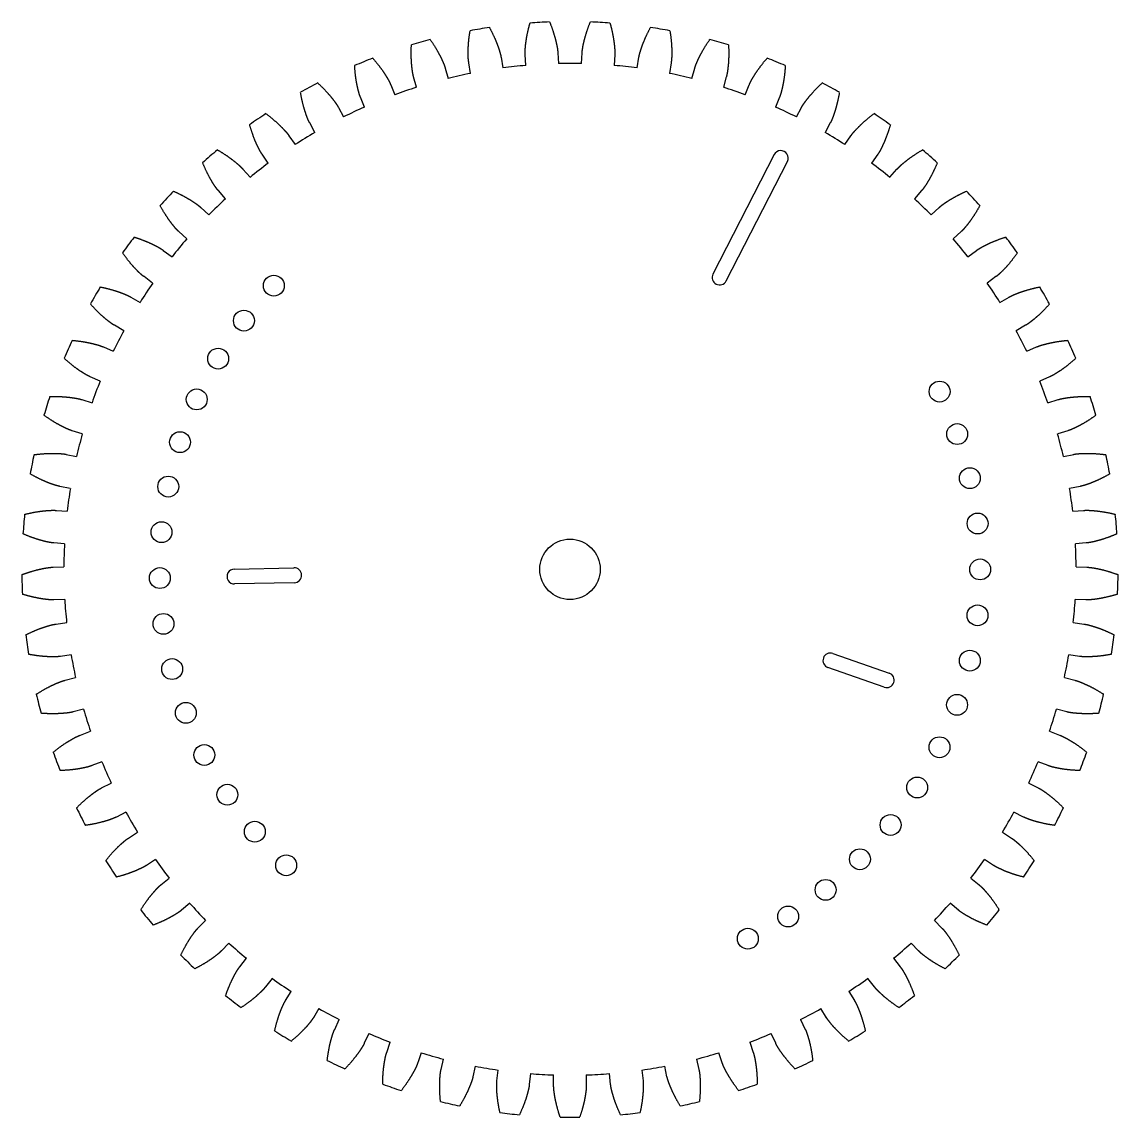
# Model space of a CAD drawing. Header units: millimetres. Extents: x 3 to 150, y 4 to 151.
import ezdxf

# ---------------------------------------------------------------- set-up
doc = ezdxf.new("R2010")
doc.units = ezdxf.units.MM
doc.layers.add('Default', color=7, linetype='Continuous')
doc.layers.add('RADD_B', color=7, linetype='Continuous')

# ---------------------------------------------------------------- blocks, each defined once
blk = doc.blocks.new('SE')
at = {"layer": 'RADD_B', "color": 7, "linetype": 'Continuous'}
for p, q in [((96.61, 222.03), (96.37, 223.46)), ((100.69, 224.18), (100.92, 222.75)), ((104.01, 223.09), (103.93, 224.54)), ((108.3, 224.78), (108.38, 223.34)), ((111.48, 223.34), (111.56, 224.78)), ((115.93, 224.54), (115.85, 223.09)), ((118.94, 222.75), (119.17, 224.18)), ((123.49, 223.46), (123.26, 222.03)), ((93.19, 222.74), (93.58, 221.35)), ((126.28, 221.35), (126.67, 222.74)), ((85.89, 220.49), (86.43, 219.16)), ((89.37, 220.16), (88.97, 221.55)), ((130.89, 221.55), (130.5, 220.16)), ((133.43, 219.16), (133.97, 220.49)), ((82.37, 217.51), (81.83, 218.84)), ((138.03, 218.84), (137.49, 217.51)), ((78.88, 217.45), (79.57, 216.18)), ((140.29, 216.18), (140.98, 217.45)), ((75.72, 214.1), (75.03, 215.37)), ((144.83, 215.37), (144.14, 214.1)), ((72.25, 213.66), (73.08, 212.48)), ((146.78, 212.48), (147.61, 213.66)), ((69.48, 209.98), (68.66, 211.17)), ((137.3, 211.12), (129.1, 195.1)), ((130.88, 194.19), (139.08, 210.21)), ((151.21, 211.17), (150.38, 209.98)), ((66.08, 209.16), (67.03, 208.08)), ((152.83, 208.08), (153.78, 209.16)), ((63.73, 205.2), (62.78, 206.29)), ((157.08, 206.29), (156.13, 205.2)), ((60.44, 204.01), (61.5, 203.04)), ((158.36, 203.04), (159.42, 204.01)), ((58.54, 199.82), (57.48, 200.79)), ((162.38, 200.79), (161.32, 199.82)), ((55.4, 198.28), (56.57, 197.42)), ((163.29, 197.42), (164.46, 198.28)), ((53.97, 193.89), (52.81, 194.75)), ((167.05, 194.75), (165.89, 193.89)), ((51.03, 192.02), (52.28, 191.3)), ((167.58, 191.3), (168.83, 192.02)), ((50.09, 187.5), (48.84, 188.23)), ((171.02, 188.23), (169.77, 187.5)), ((47.37, 185.32), (48.69, 184.74)), ((171.17, 184.74), (172.49, 185.32)), ((46.93, 180.73), (45.61, 181.31)), ((174.25, 181.31), (172.93, 180.73)), ((44.46, 178.25), (45.84, 177.82)), ((174.02, 177.82), (175.4, 178.25)), ((44.53, 173.64), (43.16, 174.07)), ((176.7, 174.07), (175.33, 173.64)), ((42.36, 170.91), (43.77, 170.64)), ((176.09, 170.64), (177.5, 170.91)), ((42.93, 166.34), (41.52, 166.61)), ((178.34, 166.61), (176.93, 166.34)), ((41.07, 163.38), (42.51, 163.27)), ((177.35, 163.27), (178.79, 163.38)), ((42.15, 158.9), (40.71, 159.02)), ((179.15, 159.02), (177.72, 158.9)), ((40.62, 155.76), (42.06, 155.8)), ((64.92, 155.52), (72.92, 155.69)), ((177.8, 155.8), (179.24, 155.76)), ((72.96, 153.69), (64.96, 153.52)), ((42.18, 151.42), (40.74, 151.38)), ((179.12, 151.38), (177.68, 151.42)), ((41.01, 148.13), (42.44, 148.33)), ((177.42, 148.33), (178.85, 148.13)), ((145.18, 144.2), (152.73, 141.55)), ((43.04, 144), (41.61, 143.8)), ((178.25, 143.8), (176.82, 144)), ((152.07, 139.66), (144.52, 142.31)), ((42.23, 140.6), (43.63, 140.95)), ((176.23, 140.95), (177.63, 140.6)), ((44.71, 136.71), (43.31, 136.35)), ((176.55, 136.35), (175.15, 136.71)), ((44.28, 133.24), (45.63, 133.75)), ((174.23, 133.75), (175.58, 133.24)), ((47.17, 129.65), (45.82, 129.14)), ((174.04, 129.14), (172.69, 129.65)), ((47.13, 126.15), (48.41, 126.8)), ((171.45, 126.8), (172.73, 126.15)), ((50.39, 122.9), (49.1, 122.25)), ((170.76, 122.25), (169.47, 122.9)), ((50.73, 119.42), (51.94, 120.21)), ((167.92, 120.21), (169.13, 119.42)), ((54.34, 116.55), (53.13, 115.76)), ((166.73, 115.76), (165.52, 116.55)), ((55.06, 113.13), (56.17, 114.05)), ((163.69, 114.05), (164.8, 113.13)), ((58.96, 110.67), (57.84, 109.75)), ((162.02, 109.75), (160.9, 110.67)), ((60.05, 107.35), (61.06, 108.38)), ((158.8, 108.38), (159.81, 107.35)), ((64.2, 105.33), (63.19, 104.3)), ((156.67, 104.3), (155.66, 105.33)), ((65.65, 102.16), (66.54, 103.29)), ((153.32, 103.29), (154.21, 102.16)), ((69.99, 100.6), (69.11, 99.47)), ((150.75, 99.47), (149.87, 100.6)), ((71.79, 97.61), (72.54, 98.84)), ((147.32, 98.84), (148.07, 97.61)), ((76.27, 96.54), (75.52, 95.31)), ((144.34, 95.31), (143.59, 96.54)), ((78.38, 93.76), (79, 95.07)), ((140.86, 95.07), (141.48, 93.76)), ((82.96, 93.2), (82.34, 91.89)), ((137.52, 91.89), (136.9, 93.2)), ((85.36, 90.67), (85.83, 92.03)), ((134.03, 92.03), (134.5, 90.67)), ((89.97, 90.61), (89.51, 89.25)), ((92.64, 88.36), (92.96, 89.77)), ((126.9, 89.77), (127.22, 88.36)), ((130.35, 89.25), (129.89, 90.61)), ((97.23, 88.81), (96.92, 87.4)), ((100.13, 86.86), (100.29, 88.3)), ((119.57, 88.3), (119.73, 86.86)), ((122.94, 87.4), (122.63, 88.81)), ((104.64, 87.82), (104.48, 86.38)), ((107.74, 86.2), (107.74, 87.65)), ((112.12, 87.65), (112.12, 86.2)), ((115.38, 86.38), (115.22, 87.82))]:
    blk.add_line(p, q, dxfattribs=at)
for centre, radius in [((70.22, 193.54), 1.4), ((66.21, 188.85), 1.4), ((62.75, 183.75), 1.4), ((59.88, 178.28), 1.4), ((159.49, 179.33), 1.4), ((161.85, 173.63), 1.4), ((57.64, 172.54), 1.4), ((163.55, 167.71), 1.4), ((56.06, 166.58), 1.4), ((55.16, 160.47), 1.4), ((164.59, 161.63), 1.4), ((109.93, 155.48), 4.05), ((164.93, 155.47), 1.4), ((54.94, 154.31), 1.4), ((164.58, 149.31), 1.4), ((55.42, 148.16), 1.4), ((163.55, 143.23), 1.4), ((56.58, 142.1), 1.4), ((161.84, 137.3), 1.4), ((58.42, 136.22), 1.4), ((159.48, 131.61), 1.4), ((60.9, 130.57), 1.4), ((63.99, 125.24), 1.4), ((156.49, 126.21), 1.4), ((152.92, 121.18), 1.4), ((67.67, 120.28), 1.4), ((148.81, 116.58), 1.4), ((71.88, 115.77), 1.4), ((144.21, 112.47), 1.4), ((139.18, 108.9), 1.4), ((133.78, 105.92), 1.4)]:
    blk.add_circle(centre, radius, dxfattribs=at)
for centre, radius, start, end in [((109.93, 155.48), 73.5, 98.4463, 100.501), ((109.93, 155.48), 73.5, 92.1306, 94.1852), ((109.93, 155.48), 73.5, 85.8148, 87.8694), ((109.93, 155.48), 73.5, 79.499, 81.5537), ((109.93, 155.48), 73.5, 104.7621, 106.8168), ((109.93, 155.48), 73.5, 73.1832, 75.2379), ((109.93, 155.48), 73.5, 111.0779, 113.1326), ((109.93, 155.48), 73.5, 66.8674, 68.9221), ((109.93, 155.48), 67.87, 101.3221, 103.9411), ((109.93, 155.48), 67.87, 95.0063, 97.6253), ((109.93, 155.48), 67.87, 88.6905, 91.3095), ((109.93, 155.48), 67.87, 82.3747, 84.9937), ((109.93, 155.48), 67.87, 76.0589, 78.6779), ((109.93, 155.48), 73.5, 117.3937, 119.4484), ((109.93, 155.48), 73.5, 60.5516, 62.6063), ((109.93, 155.48), 67.87, 107.6378, 110.2569), ((109.93, 155.48), 67.87, 69.7431, 72.3622), ((109.93, 155.48), 73.5, 123.7095, 125.7642), ((109.93, 155.48), 67.87, 113.9536, 116.5727), ((109.93, 155.48), 67.87, 63.4273, 66.0464), ((109.93, 155.48), 73.5, 54.2358, 56.2905), ((109.93, 155.48), 67.87, 120.2694, 122.8885), ((109.93, 155.48), 67.87, 57.1115, 59.7306), ((109.93, 155.48), 73.5, 130.0253, 132.08), ((138.19, 210.67), 1, 332.8821, 152.8821), ((109.93, 155.48), 73.5, 47.92, 49.9747), ((109.93, 155.48), 67.87, 126.5852, 129.2043), ((109.93, 155.48), 67.87, 50.7957, 53.4148), ((109.93, 155.48), 73.5, 136.3411, 138.3958), ((109.93, 155.48), 73.5, 41.6042, 43.6589), ((109.93, 155.48), 67.87, 132.901, 135.5201), ((109.93, 155.48), 67.87, 44.4799, 47.099), ((109.93, 155.48), 73.5, 142.6569, 144.7115), ((109.93, 155.48), 73.5, 35.2885, 37.3431), ((109.93, 155.48), 67.87, 139.2168, 141.8358), ((109.93, 155.48), 67.87, 38.1642, 40.7832), ((129.99, 194.64), 1, 152.8821, 332.8821), ((109.93, 155.48), 73.5, 148.9727, 151.0273), ((109.93, 155.48), 67.87, 145.5326, 148.1516), ((109.93, 155.48), 67.87, 31.8484, 34.4674), ((109.93, 155.48), 73.5, 28.9727, 31.0273), ((109.93, 155.48), 67.87, 151.8484, 154.4674), ((109.93, 155.48), 67.87, 25.5326, 28.1516), ((109.93, 155.48), 73.5, 155.2885, 157.3431), ((109.93, 155.48), 73.5, 22.6569, 24.7115), ((109.93, 155.48), 67.87, 158.1642, 160.7832), ((109.93, 155.48), 67.87, 19.2168, 21.8358), ((109.93, 155.48), 73.5, 161.6042, 163.6589), ((109.93, 155.48), 73.5, 16.3411, 18.3958), ((109.93, 155.48), 67.87, 164.4799, 167.099), ((109.93, 155.48), 67.87, 12.901, 15.5201), ((109.93, 155.48), 73.5, 167.92, 169.9747), ((109.93, 155.48), 73.5, 10.0253, 12.08), ((109.93, 155.48), 67.87, 170.7957, 173.4148), ((109.93, 155.48), 67.87, 6.5852, 9.2043), ((109.93, 155.48), 73.5, 174.2358, 176.2905), ((109.93, 155.48), 73.5, 3.7095, 5.7642), ((109.93, 155.48), 67.87, 177.1115, 179.7306), ((109.93, 155.48), 67.87, 0.2694, 2.8885), ((109.93, 155.48), 73.5, 180.5516, 182.6063), ((64.94, 154.52), 1, 91.22, 271.22), ((72.94, 154.69), 1, 271.22, 91.22), ((109.93, 155.48), 73.5, 357.3937, 359.4484), ((109.93, 155.48), 67.87, 183.4273, 186.0464), ((109.93, 155.48), 67.87, 353.9536, 356.5727), ((109.93, 155.48), 73.5, 186.8674, 188.9221), ((109.93, 155.48), 73.5, 351.0779, 353.1326), ((144.85, 143.25), 1, 70.7, 250.7), ((109.93, 155.48), 67.87, 189.7431, 192.3622), ((109.93, 155.48), 67.87, 347.6378, 350.2569), ((152.4, 140.61), 1, 250.7, 70.7), ((109.93, 155.48), 73.5, 193.1832, 195.2379), ((109.93, 155.48), 73.5, 344.7621, 346.8168), ((109.93, 155.48), 67.87, 196.0589, 198.6779), ((109.93, 155.48), 67.87, 341.3221, 343.9411), ((109.93, 155.48), 73.5, 199.499, 201.5537), ((109.93, 155.48), 73.5, 338.4463, 340.501), ((109.93, 155.48), 67.87, 202.3747, 204.9937), ((109.93, 155.48), 67.87, 335.0063, 337.6253), ((109.93, 155.48), 73.5, 205.8148, 207.8694), ((109.93, 155.48), 73.5, 332.1306, 334.1852), ((109.93, 155.48), 67.87, 208.6905, 211.3095), ((109.93, 155.48), 67.87, 328.6905, 331.3095), ((109.93, 155.48), 73.5, 212.1306, 214.1852), ((109.93, 155.48), 67.87, 215.0063, 217.6253), ((109.93, 155.48), 67.87, 322.3747, 324.9937), ((109.93, 155.48), 73.5, 325.8148, 327.8694), ((109.93, 155.48), 67.87, 221.3221, 223.9411), ((109.93, 155.48), 67.87, 316.0589, 318.6779), ((109.93, 155.48), 73.5, 218.4463, 220.501), ((109.93, 155.48), 73.5, 319.499, 321.5537), ((109.93, 155.48), 67.87, 227.6378, 230.2569), ((109.93, 155.48), 67.87, 309.7431, 312.3622), ((109.93, 155.48), 73.5, 224.7621, 226.8168), ((109.93, 155.48), 73.5, 313.1832, 315.2379), ((109.93, 155.48), 67.87, 233.9536, 236.5727), ((109.93, 155.48), 67.87, 303.4273, 306.0464), ((109.93, 155.48), 73.5, 231.0779, 233.1326), ((109.93, 155.48), 73.5, 306.8674, 308.9221), ((109.93, 155.48), 67.87, 240.2694, 242.8885), ((109.93, 155.48), 67.87, 297.1115, 299.7306), ((109.93, 155.48), 73.5, 237.3937, 239.4484), ((109.93, 155.48), 67.87, 246.5852, 249.2043), ((109.93, 155.48), 67.87, 290.7957, 293.4148), ((109.93, 155.48), 73.5, 300.5516, 302.6063), ((109.93, 155.48), 67.87, 252.901, 255.5201), ((109.93, 155.48), 67.87, 284.4799, 287.099), ((109.93, 155.48), 73.5, 243.7095, 245.7642), ((109.93, 155.48), 67.87, 259.2168, 261.8358), ((109.93, 155.48), 67.87, 278.1642, 280.7832), ((109.93, 155.48), 73.5, 294.2358, 296.2905), ((109.93, 155.48), 67.87, 265.5326, 268.1516), ((109.93, 155.48), 67.87, 271.8484, 274.4674), ((109.93, 155.48), 73.5, 250.0253, 252.08), ((109.93, 155.48), 73.5, 287.92, 289.9747), ((109.93, 155.48), 73.5, 256.3411, 258.3958), ((109.93, 155.48), 73.5, 281.6042, 283.6589), ((109.93, 155.48), 73.5, 262.6569, 264.7115), ((109.93, 155.48), 73.5, 275.2885, 277.3431), ((109.93, 155.48), 73.5, 268.9727, 271.0273)]:
    blk.add_arc(centre, radius, start, end, dxfattribs=at)
for points, knots in [([(99.13, 228.18), (99.67, 227.19), (100.05, 226.24), (100.25, 225.74), (100.42, 225.23), (100.51, 224.92), (100.57, 224.7), (100.61, 224.56), (100.64, 224.44), (100.66, 224.35), (100.69, 224.18)], [0, 0, 0, 0.5, 0.5, 0.75, 0.75, 0.875, 0.875, 0.9375, 0.9375, 1, 1, 1]), ([(103.93, 224.54), (103.92, 224.71), (103.92, 224.8), (103.92, 224.93), (103.92, 225.07), (103.93, 225.3), (103.96, 225.62), (104.01, 226.15), (104.1, 226.69), (104.26, 227.7), (104.57, 228.78)], [0, 0, 0, 0.0625, 0.0625, 0.125, 0.125, 0.25, 0.25, 0.5, 0.5, 1, 1, 1]), ([(107.2, 228.93), (107.62, 227.88), (107.89, 226.9), (108.04, 226.37), (108.15, 225.85), (108.21, 225.54), (108.25, 225.31), (108.27, 225.17), (108.28, 225.05), (108.29, 224.95), (108.3, 224.78)], [0, 0, 0, 0.5, 0.5, 0.75, 0.75, 0.875, 0.875, 0.9375, 0.9375, 1, 1, 1]), ([(111.56, 224.78), (111.57, 224.95), (111.58, 225.05), (111.59, 225.17), (111.62, 225.31), (111.65, 225.54), (111.71, 225.85), (111.82, 226.37), (111.97, 226.9), (112.24, 227.88), (112.66, 228.93)], [0, 0, 0, 0.0625, 0.0625, 0.125, 0.125, 0.25, 0.25, 0.5, 0.5, 1, 1, 1]), ([(115.29, 228.78), (115.6, 227.7), (115.76, 226.69), (115.85, 226.15), (115.9, 225.62), (115.93, 225.3), (115.94, 225.07), (115.94, 224.93), (115.94, 224.8), (115.94, 224.71), (115.93, 224.54)], [0, 0, 0, 0.5, 0.5, 0.75, 0.75, 0.875, 0.875, 0.9375, 0.9375, 1, 1, 1]), ([(119.17, 224.18), (119.2, 224.35), (119.22, 224.44), (119.25, 224.56), (119.29, 224.7), (119.35, 224.92), (119.45, 225.23), (119.61, 225.73), (119.81, 226.24), (120.19, 227.19), (120.73, 228.18)], [0, 0, 0, 0.0625, 0.0625, 0.125, 0.125, 0.25, 0.25, 0.5, 0.5, 1, 1, 1]), ([(91.2, 226.55), (91.84, 225.62), (92.32, 224.73), (92.58, 224.24), (92.8, 223.76), (92.93, 223.46), (93.02, 223.25), (93.07, 223.12), (93.11, 223), (93.14, 222.91), (93.19, 222.74)], [0, 0, 0, 0.5, 0.5, 0.75, 0.75, 0.875, 0.875, 0.9375, 0.9375, 1, 1, 1]), ([(96.37, 223.46), (96.34, 223.63), (96.33, 223.72), (96.31, 223.84), (96.3, 223.99), (96.29, 224.22), (96.28, 224.54), (96.27, 225.07), (96.3, 225.62), (96.35, 226.64), (96.54, 227.75)], [0, 0, 0, 0.0625, 0.0625, 0.125, 0.125, 0.25, 0.25, 0.5, 0.5, 1, 1, 1]), ([(123.33, 227.75), (123.51, 226.64), (123.56, 225.62), (123.59, 225.07), (123.58, 224.54), (123.57, 224.22), (123.56, 223.99), (123.55, 223.84), (123.53, 223.72), (123.52, 223.63), (123.49, 223.46)], [0, 0, 0, 0.5, 0.5, 0.75, 0.75, 0.875, 0.875, 0.9375, 0.9375, 1, 1, 1]), ([(126.67, 222.74), (126.72, 222.91), (126.75, 223), (126.79, 223.12), (126.85, 223.25), (126.93, 223.46), (127.06, 223.76), (127.28, 224.24), (127.54, 224.73), (128.02, 225.62), (128.66, 226.55)], [0, 0, 0, 0.0625, 0.0625, 0.125, 0.125, 0.25, 0.25, 0.5, 0.5, 1, 1, 1]), ([(88.97, 221.55), (88.92, 221.72), (88.9, 221.81), (88.88, 221.93), (88.85, 222.07), (88.81, 222.3), (88.77, 222.62), (88.7, 223.15), (88.67, 223.69), (88.61, 224.71), (88.67, 225.84)], [0, 0, 0, 0.0625, 0.0625, 0.125, 0.125, 0.25, 0.25, 0.5, 0.5, 1, 1, 1]), ([(131.19, 225.84), (131.25, 224.71), (131.19, 223.69), (131.16, 223.15), (131.09, 222.62), (131.05, 222.3), (131.01, 222.07), (130.98, 221.93), (130.96, 221.81), (130.94, 221.72), (130.89, 221.55)], [0, 0, 0, 0.5, 0.5, 0.75, 0.75, 0.875, 0.875, 0.9375, 0.9375, 1, 1, 1]), ([(83.5, 224.06), (84.23, 223.21), (84.81, 222.37), (85.12, 221.92), (85.39, 221.46), (85.56, 221.18), (85.66, 220.98), (85.73, 220.85), (85.78, 220.74), (85.82, 220.66), (85.89, 220.49)], [0, 0, 0, 0.5, 0.5, 0.75, 0.75, 0.875, 0.875, 0.9375, 0.9375, 1, 1, 1]), ([(133.97, 220.49), (134.04, 220.66), (134.08, 220.74), (134.13, 220.85), (134.2, 220.98), (134.3, 221.18), (134.47, 221.46), (134.74, 221.92), (135.05, 222.37), (135.63, 223.21), (136.36, 224.06)], [0, 0, 0, 0.0625, 0.0625, 0.125, 0.125, 0.25, 0.25, 0.5, 0.5, 1, 1, 1]), ([(81.83, 218.84), (81.77, 219.01), (81.73, 219.1), (81.69, 219.21), (81.65, 219.35), (81.59, 219.57), (81.51, 219.88), (81.39, 220.4), (81.29, 220.94), (81.12, 221.94), (81.06, 223.07)], [0, 0, 0, 0.0625, 0.0625, 0.125, 0.125, 0.25, 0.25, 0.5, 0.5, 1, 1, 1]), ([(138.8, 223.07), (138.74, 221.95), (138.57, 220.94), (138.47, 220.4), (138.35, 219.88), (138.27, 219.57), (138.21, 219.35), (138.17, 219.21), (138.13, 219.1), (138.1, 219.01), (138.03, 218.84)], [0, 0, 0, 0.5, 0.5, 0.75, 0.75, 0.875, 0.875, 0.9375, 0.9375, 1, 1, 1]), ([(76.11, 220.74), (76.94, 219.97), (77.61, 219.2), (77.96, 218.79), (78.28, 218.36), (78.48, 218.1), (78.6, 217.91), (78.69, 217.79), (78.75, 217.69), (78.8, 217.61), (78.88, 217.45)], [0, 0, 0, 0.5, 0.5, 0.75, 0.75, 0.875, 0.875, 0.9375, 0.9375, 1, 1, 1]), ([(140.98, 217.45), (141.06, 217.61), (141.11, 217.69), (141.17, 217.79), (141.26, 217.91), (141.38, 218.1), (141.58, 218.36), (141.9, 218.79), (142.26, 219.2), (142.92, 219.97), (143.75, 220.74)], [0, 0, 0, 0.0625, 0.0625, 0.125, 0.125, 0.25, 0.25, 0.5, 0.5, 1, 1, 1]), ([(75.03, 215.37), (74.95, 215.53), (74.91, 215.61), (74.85, 215.72), (74.8, 215.85), (74.71, 216.06), (74.6, 216.36), (74.42, 216.87), (74.27, 217.39), (73.99, 218.37), (73.8, 219.48)], [0, 0, 0, 0.0625, 0.0625, 0.125, 0.125, 0.25, 0.25, 0.5, 0.5, 1, 1, 1]), ([(146.06, 219.48), (145.87, 218.37), (145.59, 217.39), (145.44, 216.87), (145.26, 216.36), (145.15, 216.06), (145.06, 215.85), (145.01, 215.72), (144.95, 215.61), (144.91, 215.53), (144.83, 215.37)], [0, 0, 0, 0.5, 0.5, 0.75, 0.75, 0.875, 0.875, 0.9375, 0.9375, 1, 1, 1]), ([(69.14, 216.62), (70.05, 215.95), (70.79, 215.26), (71.19, 214.89), (71.56, 214.49), (71.78, 214.26), (71.93, 214.09), (72.02, 213.98), (72.1, 213.88), (72.15, 213.81), (72.25, 213.66)], [0, 0, 0, 0.5, 0.5, 0.75, 0.75, 0.875, 0.875, 0.9375, 0.9375, 1, 1, 1]), ([(147.61, 213.66), (147.71, 213.81), (147.76, 213.88), (147.84, 213.98), (147.93, 214.09), (148.08, 214.26), (148.3, 214.49), (148.67, 214.88), (149.07, 215.26), (149.81, 215.95), (150.72, 216.62)], [0, 0, 0, 0.0625, 0.0625, 0.125, 0.125, 0.25, 0.25, 0.5, 0.5, 1, 1, 1]), ([(68.66, 211.17), (68.55, 211.31), (68.51, 211.39), (68.44, 211.49), (68.37, 211.62), (68.26, 211.82), (68.12, 212.11), (67.88, 212.59), (67.67, 213.09), (67.29, 214.04), (66.98, 215.12)], [0, 0, 0, 0.0625, 0.0625, 0.125, 0.125, 0.25, 0.25, 0.5, 0.5, 1, 1, 1]), ([(152.89, 215.12), (152.57, 214.04), (152.19, 213.09), (151.98, 212.59), (151.74, 212.11), (151.6, 211.82), (151.49, 211.62), (151.42, 211.49), (151.35, 211.39), (151.31, 211.31), (151.21, 211.17)], [0, 0, 0, 0.5, 0.5, 0.75, 0.75, 0.875, 0.875, 0.9375, 0.9375, 1, 1, 1]), ([(62.66, 211.76), (63.64, 211.2), (64.45, 210.59), (64.89, 210.26), (65.3, 209.92), (65.54, 209.71), (65.71, 209.55), (65.82, 209.45), (65.9, 209.36), (65.96, 209.3), (66.08, 209.16)], [0, 0, 0, 0.5, 0.5, 0.75, 0.75, 0.875, 0.875, 0.9375, 0.9375, 1, 1, 1]), ([(153.78, 209.16), (153.9, 209.3), (153.96, 209.36), (154.04, 209.45), (154.15, 209.55), (154.32, 209.71), (154.56, 209.92), (154.97, 210.26), (155.41, 210.59), (156.22, 211.19), (157.2, 211.76)], [0, 0, 0, 0.0625, 0.0625, 0.125, 0.125, 0.25, 0.25, 0.5, 0.5, 1, 1, 1]), ([(62.78, 206.29), (62.66, 206.42), (62.61, 206.49), (62.53, 206.59), (62.45, 206.71), (62.31, 206.89), (62.14, 207.16), (61.85, 207.61), (61.59, 208.1), (61.1, 208.99), (60.68, 210.03)], [0, 0, 0, 0.0625, 0.0625, 0.125, 0.125, 0.25, 0.25, 0.5, 0.5, 1, 1, 1]), ([(159.19, 210.03), (158.76, 208.99), (158.27, 208.1), (158.01, 207.62), (157.72, 207.16), (157.55, 206.9), (157.41, 206.71), (157.33, 206.59), (157.25, 206.49), (157.2, 206.42), (157.08, 206.29)], [0, 0, 0, 0.5, 0.5, 0.75, 0.75, 0.875, 0.875, 0.9375, 0.9375, 1, 1, 1]), ([(56.76, 206.22), (57.79, 205.76), (58.67, 205.25), (59.14, 204.98), (59.58, 204.68), (59.85, 204.5), (60.03, 204.36), (60.15, 204.27), (60.24, 204.19), (60.31, 204.13), (60.44, 204.01)], [0, 0, 0, 0.5, 0.5, 0.75, 0.75, 0.875, 0.875, 0.9375, 0.9375, 1, 1, 1]), ([(159.42, 204.01), (159.55, 204.13), (159.62, 204.19), (159.71, 204.27), (159.83, 204.36), (160.01, 204.5), (160.28, 204.68), (160.72, 204.98), (161.19, 205.25), (162.07, 205.76), (163.1, 206.22)], [0, 0, 0, 0.0625, 0.0625, 0.125, 0.125, 0.25, 0.25, 0.5, 0.5, 1, 1, 1]), ([(57.48, 200.79), (57.35, 200.91), (57.28, 200.98), (57.2, 201.07), (57.1, 201.17), (56.95, 201.34), (56.75, 201.59), (56.41, 202.01), (56.1, 202.46), (55.51, 203.29), (54.97, 204.28)], [0, 0, 0, 0.0625, 0.0625, 0.125, 0.125, 0.25, 0.25, 0.5, 0.5, 1, 1, 1]), ([(164.89, 204.28), (164.35, 203.29), (163.76, 202.46), (163.45, 202.01), (163.11, 201.59), (162.91, 201.35), (162.76, 201.17), (162.66, 201.07), (162.58, 200.98), (162.51, 200.91), (162.38, 200.79)], [0, 0, 0, 0.5, 0.5, 0.75, 0.75, 0.875, 0.875, 0.9375, 0.9375, 1, 1, 1]), ([(51.5, 200.06), (52.57, 199.72), (53.5, 199.31), (54, 199.09), (54.48, 198.84), (54.76, 198.69), (54.96, 198.57), (55.08, 198.5), (55.18, 198.43), (55.26, 198.38), (55.4, 198.28)], [0, 0, 0, 0.5, 0.5, 0.75, 0.75, 0.875, 0.875, 0.9375, 0.9375, 1, 1, 1]), ([(164.46, 198.28), (164.6, 198.38), (164.68, 198.43), (164.78, 198.5), (164.9, 198.57), (165.1, 198.69), (165.38, 198.84), (165.86, 199.09), (166.36, 199.31), (167.29, 199.72), (168.36, 200.06)], [0, 0, 0, 0.0625, 0.0625, 0.125, 0.125, 0.25, 0.25, 0.5, 0.5, 1, 1, 1]), ([(52.81, 194.75), (52.67, 194.85), (52.6, 194.91), (52.5, 194.99), (52.39, 195.09), (52.22, 195.24), (52, 195.46), (51.62, 195.84), (51.26, 196.25), (50.58, 197.02), (49.94, 197.94)], [0, 0, 0, 0.0625, 0.0625, 0.125, 0.125, 0.25, 0.25, 0.5, 0.5, 1, 1, 1]), ([(169.92, 197.94), (169.28, 197.02), (168.61, 196.25), (168.24, 195.84), (167.86, 195.46), (167.64, 195.24), (167.47, 195.09), (167.36, 194.99), (167.26, 194.91), (167.19, 194.85), (167.05, 194.75)], [0, 0, 0, 0.5, 0.5, 0.75, 0.75, 0.875, 0.875, 0.9375, 0.9375, 1, 1, 1]), ([(46.95, 193.37), (48.05, 193.14), (49.02, 192.84), (49.55, 192.67), (50.04, 192.48), (50.34, 192.36), (50.55, 192.26), (50.68, 192.2), (50.79, 192.15), (50.87, 192.11), (51.03, 192.02)], [0, 0, 0, 0.5, 0.5, 0.75, 0.75, 0.875, 0.875, 0.9375, 0.9375, 1, 1, 1]), ([(168.83, 192.02), (168.99, 192.11), (169.07, 192.15), (169.18, 192.2), (169.31, 192.26), (169.52, 192.36), (169.82, 192.48), (170.31, 192.67), (170.84, 192.84), (171.81, 193.14), (172.91, 193.37)], [0, 0, 0, 0.0625, 0.0625, 0.125, 0.125, 0.25, 0.25, 0.5, 0.5, 1, 1, 1]), ([(48.84, 188.23), (48.68, 188.31), (48.61, 188.36), (48.5, 188.43), (48.39, 188.52), (48.2, 188.65), (47.95, 188.85), (47.53, 189.18), (47.13, 189.55), (46.38, 190.24), (45.63, 191.08)], [0, 0, 0, 0.0625, 0.0625, 0.125, 0.125, 0.25, 0.25, 0.5, 0.5, 1, 1, 1]), ([(174.23, 191.08), (173.49, 190.24), (172.73, 189.55), (172.33, 189.18), (171.91, 188.85), (171.66, 188.65), (171.48, 188.52), (171.36, 188.43), (171.25, 188.36), (171.18, 188.31), (171.02, 188.23)], [0, 0, 0, 0.5, 0.5, 0.75, 0.75, 0.875, 0.875, 0.9375, 0.9375, 1, 1, 1]), ([(43.16, 186.21), (44.29, 186.11), (45.28, 185.91), (45.82, 185.8), (46.34, 185.66), (46.65, 185.58), (46.86, 185.51), (47, 185.46), (47.12, 185.42), (47.2, 185.39), (47.37, 185.32)], [0, 0, 0, 0.5, 0.5, 0.75, 0.75, 0.875, 0.875, 0.9375, 0.9375, 1, 1, 1]), ([(172.49, 185.32), (172.66, 185.39), (172.74, 185.42), (172.86, 185.46), (173, 185.51), (173.21, 185.58), (173.52, 185.66), (174.04, 185.8), (174.58, 185.91), (175.57, 186.11), (176.7, 186.21)], [0, 0, 0, 0.0625, 0.0625, 0.125, 0.125, 0.25, 0.25, 0.5, 0.5, 1, 1, 1]), ([(45.61, 181.31), (45.44, 181.38), (45.36, 181.42), (45.25, 181.47), (45.12, 181.54), (44.93, 181.66), (44.66, 181.83), (44.2, 182.11), (43.76, 182.43), (42.94, 183.03), (42.11, 183.79)], [0, 0, 0, 0.0625, 0.0625, 0.125, 0.125, 0.25, 0.25, 0.5, 0.5, 1, 1, 1]), ([(177.75, 183.79), (176.92, 183.03), (176.1, 182.43), (175.66, 182.11), (175.2, 181.83), (174.93, 181.66), (174.74, 181.54), (174.61, 181.47), (174.5, 181.42), (174.42, 181.38), (174.25, 181.31)], [0, 0, 0, 0.5, 0.5, 0.75, 0.75, 0.875, 0.875, 0.9375, 0.9375, 1, 1, 1]), ([(40.19, 178.68), (41.32, 178.7), (42.33, 178.61), (42.88, 178.57), (43.4, 178.48), (43.72, 178.43), (43.94, 178.39), (44.09, 178.36), (44.2, 178.33), (44.29, 178.3), (44.46, 178.25)], [0, 0, 0, 0.5, 0.5, 0.75, 0.75, 0.875, 0.875, 0.9375, 0.9375, 1, 1, 1]), ([(175.4, 178.25), (175.57, 178.3), (175.66, 178.33), (175.77, 178.36), (175.92, 178.39), (176.14, 178.43), (176.46, 178.48), (176.98, 178.57), (177.53, 178.61), (178.54, 178.7), (179.67, 178.68)], [0, 0, 0, 0.0625, 0.0625, 0.125, 0.125, 0.25, 0.25, 0.5, 0.5, 1, 1, 1]), ([(43.16, 174.07), (42.99, 174.13), (42.9, 174.16), (42.79, 174.2), (42.65, 174.26), (42.44, 174.35), (42.15, 174.49), (41.67, 174.72), (41.2, 174.99), (40.31, 175.5), (39.4, 176.16)], [0, 0, 0, 0.0625, 0.0625, 0.125, 0.125, 0.25, 0.25, 0.5, 0.5, 1, 1, 1]), ([(180.46, 176.16), (179.55, 175.5), (178.66, 174.99), (178.19, 174.72), (177.71, 174.49), (177.42, 174.35), (177.21, 174.26), (177.08, 174.2), (176.96, 174.16), (176.87, 174.13), (176.7, 174.07)], [0, 0, 0, 0.5, 0.5, 0.75, 0.75, 0.875, 0.875, 0.9375, 0.9375, 1, 1, 1]), ([(38.06, 170.86), (39.18, 171.01), (40.2, 171.04), (40.74, 171.05), (41.28, 171.03), (41.6, 171.01), (41.82, 170.99), (41.97, 170.98), (42.09, 170.96), (42.18, 170.95), (42.36, 170.91)], [0, 0, 0, 0.5, 0.5, 0.75, 0.75, 0.875, 0.875, 0.9375, 0.9375, 1, 1, 1]), ([(177.5, 170.91), (177.68, 170.95), (177.77, 170.96), (177.89, 170.98), (178.04, 170.99), (178.26, 171.01), (178.58, 171.03), (179.12, 171.05), (179.67, 171.04), (180.68, 171.01), (181.8, 170.86)], [0, 0, 0, 0.0625, 0.0625, 0.125, 0.125, 0.25, 0.25, 0.5, 0.5, 1, 1, 1]), ([(41.52, 166.61), (41.34, 166.65), (41.25, 166.67), (41.13, 166.7), (40.99, 166.74), (40.78, 166.81), (40.47, 166.91), (39.97, 167.09), (39.47, 167.31), (38.53, 167.72), (37.56, 168.28)], [0, 0, 0, 0.0625, 0.0625, 0.125, 0.125, 0.25, 0.25, 0.5, 0.5, 1, 1, 1]), ([(182.3, 168.28), (181.33, 167.72), (180.39, 167.31), (179.89, 167.09), (179.39, 166.91), (179.09, 166.81), (178.87, 166.74), (178.73, 166.7), (178.61, 166.67), (178.52, 166.65), (178.34, 166.61)], [0, 0, 0, 0.5, 0.5, 0.75, 0.75, 0.875, 0.875, 0.9375, 0.9375, 1, 1, 1]), ([(36.81, 162.86), (37.9, 163.13), (38.91, 163.27), (39.45, 163.34), (39.98, 163.38), (40.3, 163.4), (40.53, 163.4), (40.68, 163.41), (40.8, 163.4), (40.89, 163.4), (41.07, 163.38)], [0, 0, 0, 0.5, 0.5, 0.75, 0.75, 0.875, 0.875, 0.9375, 0.9375, 1, 1, 1]), ([(178.79, 163.38), (178.97, 163.4), (179.06, 163.4), (179.18, 163.41), (179.33, 163.4), (179.56, 163.4), (179.88, 163.38), (180.41, 163.34), (180.95, 163.27), (181.96, 163.14), (183.06, 162.86)], [0, 0, 0, 0.0625, 0.0625, 0.125, 0.125, 0.25, 0.25, 0.5, 0.5, 1, 1, 1]), ([(40.71, 159.02), (40.53, 159.04), (40.44, 159.05), (40.32, 159.06), (40.17, 159.09), (39.95, 159.13), (39.64, 159.2), (39.12, 159.33), (38.59, 159.49), (37.62, 159.79), (36.59, 160.24)], [0, 0, 0, 0.0625, 0.0625, 0.125, 0.125, 0.25, 0.25, 0.5, 0.5, 1, 1, 1]), ([(183.27, 160.24), (182.24, 159.79), (181.27, 159.49), (180.74, 159.33), (180.22, 159.2), (179.91, 159.13), (179.69, 159.09), (179.54, 159.06), (179.42, 159.05), (179.33, 159.04), (179.15, 159.02)], [0, 0, 0, 0.5, 0.5, 0.75, 0.75, 0.875, 0.875, 0.9375, 0.9375, 1, 1, 1]), ([(36.44, 154.77), (37.49, 155.16), (38.48, 155.41), (39.01, 155.54), (39.54, 155.64), (39.85, 155.69), (40.08, 155.72), (40.23, 155.74), (40.35, 155.75), (40.44, 155.76), (40.62, 155.76)], [0, 0, 0, 0.5, 0.5, 0.75, 0.75, 0.875, 0.875, 0.9375, 0.9375, 1, 1, 1]), ([(179.24, 155.76), (179.42, 155.76), (179.51, 155.75), (179.63, 155.74), (179.78, 155.72), (180.01, 155.69), (180.32, 155.64), (180.85, 155.54), (181.38, 155.41), (182.37, 155.16), (183.42, 154.77)], [0, 0, 0, 0.0625, 0.0625, 0.125, 0.125, 0.25, 0.25, 0.5, 0.5, 1, 1, 1]), ([(40.74, 151.38), (40.56, 151.38), (40.47, 151.38), (40.35, 151.38), (40.2, 151.39), (39.97, 151.41), (39.66, 151.45), (39.12, 151.51), (38.59, 151.62), (37.59, 151.81), (36.51, 152.14)], [0, 0, 0, 0.0625, 0.0625, 0.125, 0.125, 0.25, 0.25, 0.5, 0.5, 1, 1, 1]), ([(183.35, 152.14), (182.27, 151.81), (181.27, 151.62), (180.74, 151.51), (180.21, 151.45), (179.89, 151.41), (179.66, 151.39), (179.52, 151.38), (179.39, 151.38), (179.3, 151.38), (179.12, 151.38)], [0, 0, 0, 0.5, 0.5, 0.75, 0.75, 0.875, 0.875, 0.9375, 0.9375, 1, 1, 1]), ([(36.96, 146.69), (37.97, 147.2), (38.92, 147.55), (39.44, 147.74), (39.95, 147.89), (40.26, 147.98), (40.48, 148.04), (40.62, 148.07), (40.74, 148.09), (40.83, 148.11), (41.01, 148.13)], [0, 0, 0, 0.5, 0.5, 0.75, 0.75, 0.875, 0.875, 0.9375, 0.9375, 1, 1, 1]), ([(178.85, 148.13), (179.03, 148.11), (179.12, 148.09), (179.24, 148.07), (179.38, 148.04), (179.6, 147.98), (179.91, 147.89), (180.42, 147.74), (180.94, 147.55), (181.89, 147.2), (182.9, 146.69)], [0, 0, 0, 0.0625, 0.0625, 0.125, 0.125, 0.25, 0.25, 0.5, 0.5, 1, 1, 1]), ([(41.61, 143.8), (41.43, 143.77), (41.34, 143.77), (41.22, 143.75), (41.07, 143.75), (40.85, 143.74), (40.53, 143.74), (39.99, 143.75), (39.44, 143.79), (38.43, 143.87), (37.32, 144.08)], [0, 0, 0, 0.0625, 0.0625, 0.125, 0.125, 0.25, 0.25, 0.5, 0.5, 1, 1, 1]), ([(182.54, 144.08), (181.43, 143.87), (180.42, 143.79), (179.87, 143.75), (179.34, 143.74), (179.02, 143.74), (178.79, 143.75), (178.64, 143.75), (178.52, 143.77), (178.43, 143.77), (178.25, 143.8)], [0, 0, 0, 0.5, 0.5, 0.75, 0.75, 0.875, 0.875, 0.9375, 0.9375, 1, 1, 1]), ([(38.37, 138.72), (39.32, 139.33), (40.23, 139.79), (40.72, 140.03), (41.21, 140.24), (41.5, 140.36), (41.72, 140.44), (41.86, 140.49), (41.97, 140.53), (42.06, 140.55), (42.23, 140.6)], [0, 0, 0, 0.5, 0.5, 0.75, 0.75, 0.875, 0.875, 0.9375, 0.9375, 1, 1, 1]), ([(177.63, 140.6), (177.8, 140.55), (177.89, 140.53), (178, 140.49), (178.14, 140.44), (178.36, 140.36), (178.65, 140.24), (179.14, 140.03), (179.63, 139.79), (180.54, 139.33), (181.49, 138.72)], [0, 0, 0, 0.0625, 0.0625, 0.125, 0.125, 0.25, 0.25, 0.5, 0.5, 1, 1, 1]), ([(43.31, 136.35), (43.14, 136.31), (43.05, 136.29), (42.93, 136.27), (42.78, 136.24), (42.56, 136.21), (42.24, 136.18), (41.71, 136.13), (41.16, 136.11), (40.14, 136.08), (39.02, 136.16)], [0, 0, 0, 0.0625, 0.0625, 0.125, 0.125, 0.25, 0.25, 0.5, 0.5, 1, 1, 1]), ([(180.84, 136.16), (179.72, 136.08), (178.7, 136.11), (178.16, 136.13), (177.62, 136.18), (177.3, 136.21), (177.08, 136.24), (176.93, 136.27), (176.81, 136.29), (176.72, 136.31), (176.55, 136.35)], [0, 0, 0, 0.5, 0.5, 0.75, 0.75, 0.875, 0.875, 0.9375, 0.9375, 1, 1, 1]), ([(40.65, 130.95), (41.52, 131.66), (42.38, 132.22), (42.84, 132.51), (43.3, 132.77), (43.58, 132.93), (43.79, 133.03), (43.92, 133.09), (44.03, 133.14), (44.12, 133.18), (44.28, 133.24)], [0, 0, 0, 0.5, 0.5, 0.75, 0.75, 0.875, 0.875, 0.9375, 0.9375, 1, 1, 1]), ([(175.58, 133.24), (175.74, 133.18), (175.83, 133.14), (175.94, 133.09), (176.07, 133.03), (176.28, 132.93), (176.56, 132.77), (177.02, 132.51), (177.49, 132.22), (178.34, 131.66), (179.21, 130.95)], [0, 0, 0, 0.0625, 0.0625, 0.125, 0.125, 0.25, 0.25, 0.5, 0.5, 1, 1, 1]), ([(45.82, 129.14), (45.65, 129.08), (45.56, 129.05), (45.45, 129.01), (45.31, 128.97), (45.09, 128.92), (44.77, 128.85), (44.25, 128.74), (43.71, 128.66), (42.7, 128.52), (41.57, 128.48)], [0, 0, 0, 0.0625, 0.0625, 0.125, 0.125, 0.25, 0.25, 0.5, 0.5, 1, 1, 1]), ([(178.29, 128.48), (177.16, 128.52), (176.15, 128.66), (175.61, 128.74), (175.09, 128.85), (174.78, 128.92), (174.56, 128.97), (174.41, 129.01), (174.3, 129.05), (174.21, 129.08), (174.04, 129.14)], [0, 0, 0, 0.5, 0.5, 0.75, 0.75, 0.875, 0.875, 0.9375, 0.9375, 1, 1, 1]), ([(43.77, 123.48), (44.56, 124.28), (45.35, 124.92), (45.77, 125.27), (46.21, 125.58), (46.47, 125.77), (46.66, 125.89), (46.78, 125.97), (46.89, 126.03), (46.97, 126.07), (47.13, 126.15)], [0, 0, 0, 0.5, 0.5, 0.75, 0.75, 0.875, 0.875, 0.9375, 0.9375, 1, 1, 1]), ([(172.73, 126.15), (172.89, 126.07), (172.97, 126.03), (173.08, 125.97), (173.2, 125.89), (173.39, 125.77), (173.65, 125.58), (174.09, 125.27), (174.52, 124.92), (175.3, 124.28), (176.09, 123.48)], [0, 0, 0, 0.0625, 0.0625, 0.125, 0.125, 0.25, 0.25, 0.5, 0.5, 1, 1, 1]), ([(49.1, 122.25), (48.95, 122.17), (48.86, 122.13), (48.75, 122.08), (48.61, 122.03), (48.4, 121.94), (48.1, 121.84), (47.59, 121.67), (47.06, 121.54), (46.07, 121.28), (44.96, 121.13)], [0, 0, 0, 0.0625, 0.0625, 0.125, 0.125, 0.25, 0.25, 0.5, 0.5, 1, 1, 1]), ([(174.9, 121.13), (173.79, 121.28), (172.8, 121.54), (172.27, 121.67), (171.76, 121.84), (171.46, 121.94), (171.25, 122.03), (171.11, 122.08), (171, 122.13), (170.92, 122.17), (170.76, 122.25)], [0, 0, 0, 0.5, 0.5, 0.75, 0.75, 0.875, 0.875, 0.9375, 0.9375, 1, 1, 1]), ([(47.69, 116.39), (48.39, 117.28), (49.1, 118.01), (49.48, 118.4), (49.88, 118.75), (50.12, 118.96), (50.3, 119.11), (50.41, 119.2), (50.51, 119.27), (50.59, 119.32), (50.73, 119.42)], [0, 0, 0, 0.5, 0.5, 0.75, 0.75, 0.875, 0.875, 0.9375, 0.9375, 1, 1, 1]), ([(169.13, 119.42), (169.27, 119.32), (169.35, 119.27), (169.45, 119.2), (169.56, 119.11), (169.74, 118.96), (169.98, 118.75), (170.38, 118.4), (170.76, 118.01), (171.47, 117.28), (172.17, 116.39)], [0, 0, 0, 0.0625, 0.0625, 0.125, 0.125, 0.25, 0.25, 0.5, 0.5, 1, 1, 1]), ([(53.13, 115.76), (52.98, 115.66), (52.9, 115.61), (52.8, 115.55), (52.67, 115.48), (52.46, 115.38), (52.17, 115.25), (51.69, 115.02), (51.17, 114.83), (50.22, 114.47), (49.13, 114.19)], [0, 0, 0, 0.0625, 0.0625, 0.125, 0.125, 0.25, 0.25, 0.5, 0.5, 1, 1, 1]), ([(170.73, 114.19), (169.64, 114.47), (168.69, 114.83), (168.17, 115.02), (167.69, 115.25), (167.4, 115.38), (167.19, 115.48), (167.07, 115.55), (166.96, 115.61), (166.88, 115.66), (166.73, 115.76)], [0, 0, 0, 0.5, 0.5, 0.75, 0.75, 0.875, 0.875, 0.9375, 0.9375, 1, 1, 1]), ([(52.37, 109.78), (52.96, 110.74), (53.59, 111.54), (53.93, 111.97), (54.29, 112.37), (54.5, 112.61), (54.66, 112.77), (54.76, 112.87), (54.86, 112.95), (54.92, 113.02), (55.06, 113.13)], [0, 0, 0, 0.5, 0.5, 0.75, 0.75, 0.875, 0.875, 0.9375, 0.9375, 1, 1, 1]), ([(164.8, 113.13), (164.94, 113.02), (165, 112.95), (165.1, 112.87), (165.2, 112.77), (165.36, 112.61), (165.57, 112.37), (165.93, 111.97), (166.27, 111.54), (166.9, 110.74), (167.49, 109.78)], [0, 0, 0, 0.0625, 0.0625, 0.125, 0.125, 0.25, 0.25, 0.5, 0.5, 1, 1, 1]), ([(57.84, 109.75), (57.71, 109.64), (57.63, 109.58), (57.54, 109.51), (57.41, 109.43), (57.22, 109.3), (56.95, 109.14), (56.49, 108.86), (56, 108.61), (55.1, 108.15), (54.04, 107.75)], [0, 0, 0, 0.0625, 0.0625, 0.125, 0.125, 0.25, 0.25, 0.5, 0.5, 1, 1, 1]), ([(165.82, 107.75), (164.76, 108.15), (163.86, 108.61), (163.37, 108.86), (162.91, 109.14), (162.64, 109.3), (162.45, 109.43), (162.33, 109.51), (162.23, 109.58), (162.15, 109.64), (162.02, 109.75)], [0, 0, 0, 0.5, 0.5, 0.75, 0.75, 0.875, 0.875, 0.9375, 0.9375, 1, 1, 1]), ([(57.75, 103.73), (58.23, 104.74), (58.77, 105.61), (59.05, 106.08), (59.37, 106.51), (59.55, 106.77), (59.7, 106.95), (59.79, 107.06), (59.87, 107.15), (59.93, 107.22), (60.05, 107.35)], [0, 0, 0, 0.5, 0.5, 0.75, 0.75, 0.875, 0.875, 0.9375, 0.9375, 1, 1, 1]), ([(159.81, 107.35), (159.93, 107.22), (159.99, 107.15), (160.07, 107.06), (160.16, 106.95), (160.31, 106.77), (160.49, 106.51), (160.81, 106.08), (161.09, 105.61), (161.63, 104.74), (162.12, 103.73)], [0, 0, 0, 0.0625, 0.0625, 0.125, 0.125, 0.25, 0.25, 0.5, 0.5, 1, 1, 1]), ([(63.19, 104.3), (63.07, 104.17), (63, 104.11), (62.91, 104.02), (62.8, 103.93), (62.63, 103.78), (62.37, 103.59), (61.95, 103.26), (61.49, 102.96), (60.64, 102.4), (59.63, 101.89)], [0, 0, 0, 0.0625, 0.0625, 0.125, 0.125, 0.25, 0.25, 0.5, 0.5, 1, 1, 1]), ([(160.23, 101.89), (159.22, 102.4), (158.37, 102.96), (157.92, 103.26), (157.49, 103.59), (157.24, 103.78), (157.06, 103.93), (156.95, 104.02), (156.86, 104.11), (156.79, 104.17), (156.67, 104.3)], [0, 0, 0, 0.5, 0.5, 0.75, 0.75, 0.875, 0.875, 0.9375, 0.9375, 1, 1, 1]), ([(63.76, 98.3), (64.13, 99.36), (64.56, 100.28), (64.8, 100.78), (65.06, 101.24), (65.22, 101.52), (65.34, 101.72), (65.42, 101.84), (65.49, 101.94), (65.54, 102.01), (65.65, 102.16)], [0, 0, 0, 0.5, 0.5, 0.75, 0.75, 0.875, 0.875, 0.9375, 0.9375, 1, 1, 1]), ([(154.21, 102.16), (154.32, 102.01), (154.37, 101.94), (154.44, 101.84), (154.52, 101.72), (154.64, 101.52), (154.8, 101.24), (155.06, 100.78), (155.3, 100.28), (155.74, 99.37), (156.11, 98.3)], [0, 0, 0, 0.0625, 0.0625, 0.125, 0.125, 0.25, 0.25, 0.5, 0.5, 1, 1, 1]), ([(69.11, 99.47), (69, 99.33), (68.94, 99.26), (68.86, 99.16), (68.76, 99.06), (68.6, 98.89), (68.37, 98.67), (67.98, 98.3), (67.56, 97.95), (66.78, 97.3), (65.83, 96.68)], [0, 0, 0, 0.0625, 0.0625, 0.125, 0.125, 0.25, 0.25, 0.5, 0.5, 1, 1, 1]), ([(154.03, 96.68), (153.09, 97.3), (152.3, 97.95), (151.88, 98.3), (151.49, 98.67), (151.26, 98.89), (151.1, 99.06), (151, 99.16), (150.92, 99.26), (150.86, 99.33), (150.75, 99.47)], [0, 0, 0, 0.5, 0.5, 0.75, 0.75, 0.875, 0.875, 0.9375, 0.9375, 1, 1, 1]), ([(70.33, 93.57), (70.58, 94.67), (70.91, 95.63), (71.09, 96.15), (71.3, 96.64), (71.43, 96.93), (71.53, 97.14), (71.59, 97.27), (71.65, 97.38), (71.69, 97.46), (71.79, 97.61)], [0, 0, 0, 0.5, 0.5, 0.75, 0.75, 0.875, 0.875, 0.9375, 0.9375, 1, 1, 1]), ([(148.07, 97.61), (148.17, 97.46), (148.21, 97.38), (148.27, 97.27), (148.33, 97.14), (148.43, 96.93), (148.56, 96.64), (148.77, 96.15), (148.95, 95.63), (149.28, 94.67), (149.53, 93.57)], [0, 0, 0, 0.0625, 0.0625, 0.125, 0.125, 0.25, 0.25, 0.5, 0.5, 1, 1, 1]), ([(75.52, 95.31), (75.42, 95.16), (75.37, 95.09), (75.3, 94.99), (75.21, 94.87), (75.08, 94.69), (74.87, 94.44), (74.53, 94.03), (74.14, 93.64), (73.44, 92.91), (72.57, 92.19)], [0, 0, 0, 0.0625, 0.0625, 0.125, 0.125, 0.25, 0.25, 0.5, 0.5, 1, 1, 1]), ([(147.29, 92.19), (146.42, 92.91), (145.72, 93.64), (145.34, 94.03), (144.99, 94.44), (144.79, 94.69), (144.65, 94.87), (144.56, 94.99), (144.49, 95.09), (144.44, 95.16), (144.34, 95.31)], [0, 0, 0, 0.5, 0.5, 0.75, 0.75, 0.875, 0.875, 0.9375, 0.9375, 1, 1, 1]), ([(77.38, 89.59), (77.51, 90.71), (77.73, 91.7), (77.85, 92.23), (78.01, 92.75), (78.1, 93.05), (78.18, 93.27), (78.23, 93.4), (78.27, 93.52), (78.31, 93.6), (78.38, 93.76)], [0, 0, 0, 0.5, 0.5, 0.75, 0.75, 0.875, 0.875, 0.9375, 0.9375, 1, 1, 1]), ([(141.48, 93.76), (141.55, 93.6), (141.59, 93.52), (141.63, 93.4), (141.68, 93.27), (141.76, 93.05), (141.85, 92.75), (142.01, 92.23), (142.13, 91.7), (142.35, 90.71), (142.48, 89.59)], [0, 0, 0, 0.0625, 0.0625, 0.125, 0.125, 0.25, 0.25, 0.5, 0.5, 1, 1, 1]), ([(82.34, 91.89), (82.27, 91.73), (82.22, 91.65), (82.17, 91.54), (82.09, 91.42), (81.97, 91.22), (81.8, 90.96), (81.5, 90.51), (81.16, 90.08), (80.54, 89.27), (79.76, 88.46)], [0, 0, 0, 0.0625, 0.0625, 0.125, 0.125, 0.25, 0.25, 0.5, 0.5, 1, 1, 1]), ([(140.1, 88.46), (139.32, 89.27), (138.7, 90.08), (138.36, 90.51), (138.06, 90.96), (137.89, 91.22), (137.77, 91.42), (137.69, 91.54), (137.64, 91.65), (137.59, 91.73), (137.52, 91.89)], [0, 0, 0, 0.5, 0.5, 0.75, 0.75, 0.875, 0.875, 0.9375, 0.9375, 1, 1, 1]), ([(84.82, 86.41), (84.83, 87.53), (84.94, 88.54), (85.01, 89.09), (85.1, 89.61), (85.16, 89.93), (85.21, 90.15), (85.25, 90.29), (85.28, 90.41), (85.31, 90.5), (85.36, 90.67)], [0, 0, 0, 0.5, 0.5, 0.75, 0.75, 0.875, 0.875, 0.9375, 0.9375, 1, 1, 1]), ([(134.5, 90.67), (134.55, 90.5), (134.58, 90.41), (134.61, 90.29), (134.65, 90.15), (134.7, 89.93), (134.76, 89.61), (134.85, 89.09), (134.92, 88.54), (135.03, 87.53), (135.04, 86.41)], [0, 0, 0, 0.0625, 0.0625, 0.125, 0.125, 0.25, 0.25, 0.5, 0.5, 1, 1, 1]), ([(89.51, 89.25), (89.45, 89.08), (89.41, 88.99), (89.37, 88.88), (89.31, 88.75), (89.21, 88.54), (89.07, 88.25), (88.82, 87.78), (88.53, 87.31), (88, 86.44), (87.32, 85.55)], [0, 0, 0, 0.0625, 0.0625, 0.125, 0.125, 0.25, 0.25, 0.5, 0.5, 1, 1, 1]), ([(92.57, 84.06), (92.46, 85.18), (92.46, 86.2), (92.46, 86.75), (92.5, 87.28), (92.52, 87.6), (92.55, 87.83), (92.57, 87.97), (92.59, 88.09), (92.61, 88.18), (92.64, 88.36)], [0, 0, 0, 0.5, 0.5, 0.75, 0.75, 0.875, 0.875, 0.9375, 0.9375, 1, 1, 1]), ([(127.22, 88.36), (127.25, 88.18), (127.27, 88.09), (127.29, 87.97), (127.31, 87.83), (127.34, 87.6), (127.36, 87.28), (127.4, 86.75), (127.4, 86.2), (127.4, 85.18), (127.29, 84.06)], [0, 0, 0, 0.0625, 0.0625, 0.125, 0.125, 0.25, 0.25, 0.5, 0.5, 1, 1, 1]), ([(132.54, 85.55), (131.86, 86.44), (131.33, 87.31), (131.04, 87.78), (130.79, 88.25), (130.65, 88.54), (130.55, 88.75), (130.49, 88.88), (130.45, 88.99), (130.41, 89.08), (130.35, 89.25)], [0, 0, 0, 0.5, 0.5, 0.75, 0.75, 0.875, 0.875, 0.9375, 0.9375, 1, 1, 1]), ([(96.92, 87.4), (96.88, 87.23), (96.85, 87.14), (96.82, 87.02), (96.77, 86.88), (96.7, 86.67), (96.59, 86.37), (96.4, 85.87), (96.16, 85.37), (95.73, 84.45), (95.15, 83.49)], [0, 0, 0, 0.0625, 0.0625, 0.125, 0.125, 0.25, 0.25, 0.5, 0.5, 1, 1, 1]), ([(100.54, 82.59), (100.3, 83.69), (100.19, 84.7), (100.13, 85.24), (100.11, 85.78), (100.1, 86.1), (100.1, 86.33), (100.1, 86.47), (100.11, 86.6), (100.11, 86.69), (100.13, 86.86)], [0, 0, 0, 0.5, 0.5, 0.75, 0.75, 0.875, 0.875, 0.9375, 0.9375, 1, 1, 1]), ([(119.73, 86.86), (119.75, 86.69), (119.75, 86.6), (119.76, 86.47), (119.76, 86.33), (119.76, 86.1), (119.75, 85.78), (119.73, 85.25), (119.67, 84.7), (119.57, 83.69), (119.32, 82.59)], [0, 0, 0, 0.0625, 0.0625, 0.125, 0.125, 0.25, 0.25, 0.5, 0.5, 1, 1, 1]), ([(124.71, 83.49), (124.13, 84.45), (123.7, 85.37), (123.47, 85.87), (123.27, 86.37), (123.16, 86.67), (123.09, 86.88), (123.04, 87.02), (123.01, 87.14), (122.98, 87.23), (122.94, 87.4)], [0, 0, 0, 0.5, 0.5, 0.75, 0.75, 0.875, 0.875, 0.9375, 0.9375, 1, 1, 1]), ([(104.48, 86.38), (104.46, 86.21), (104.45, 86.11), (104.43, 85.99), (104.4, 85.85), (104.35, 85.63), (104.27, 85.32), (104.14, 84.8), (103.96, 84.28), (103.63, 83.32), (103.16, 82.3)], [0, 0, 0, 0.0625, 0.0625, 0.125, 0.125, 0.25, 0.25, 0.5, 0.5, 1, 1, 1]), ([(108.61, 82), (108.25, 83.06), (108.03, 84.06), (107.91, 84.59), (107.84, 85.12), (107.79, 85.44), (107.77, 85.67), (107.75, 85.81), (107.75, 85.93), (107.74, 86.02), (107.74, 86.2)], [0, 0, 0, 0.5, 0.5, 0.75, 0.75, 0.875, 0.875, 0.9375, 0.9375, 1, 1, 1]), ([(112.12, 86.2), (112.12, 86.03), (112.11, 85.93), (112.11, 85.81), (112.09, 85.67), (112.07, 85.44), (112.02, 85.12), (111.95, 84.59), (111.83, 84.06), (111.61, 83.06), (111.25, 82)], [0, 0, 0, 0.0625, 0.0625, 0.125, 0.125, 0.25, 0.25, 0.5, 0.5, 1, 1, 1]), ([(116.7, 82.3), (116.23, 83.32), (115.9, 84.28), (115.73, 84.8), (115.59, 85.32), (115.51, 85.63), (115.46, 85.85), (115.43, 85.99), (115.41, 86.11), (115.4, 86.21), (115.38, 86.38)], [0, 0, 0, 0.5, 0.5, 0.75, 0.75, 0.875, 0.875, 0.9375, 0.9375, 1, 1, 1])]:
    blk.add_open_spline(points, degree=2, knots=knots, dxfattribs=at)

msp = doc.modelspace()

# ---------------------------------------------------------------- block references
at = {"layer": 'Default'}
msp.add_blockref('SE', (-33.56, -77.5), dxfattribs=at)

doc.saveas('drawing.dxf')
